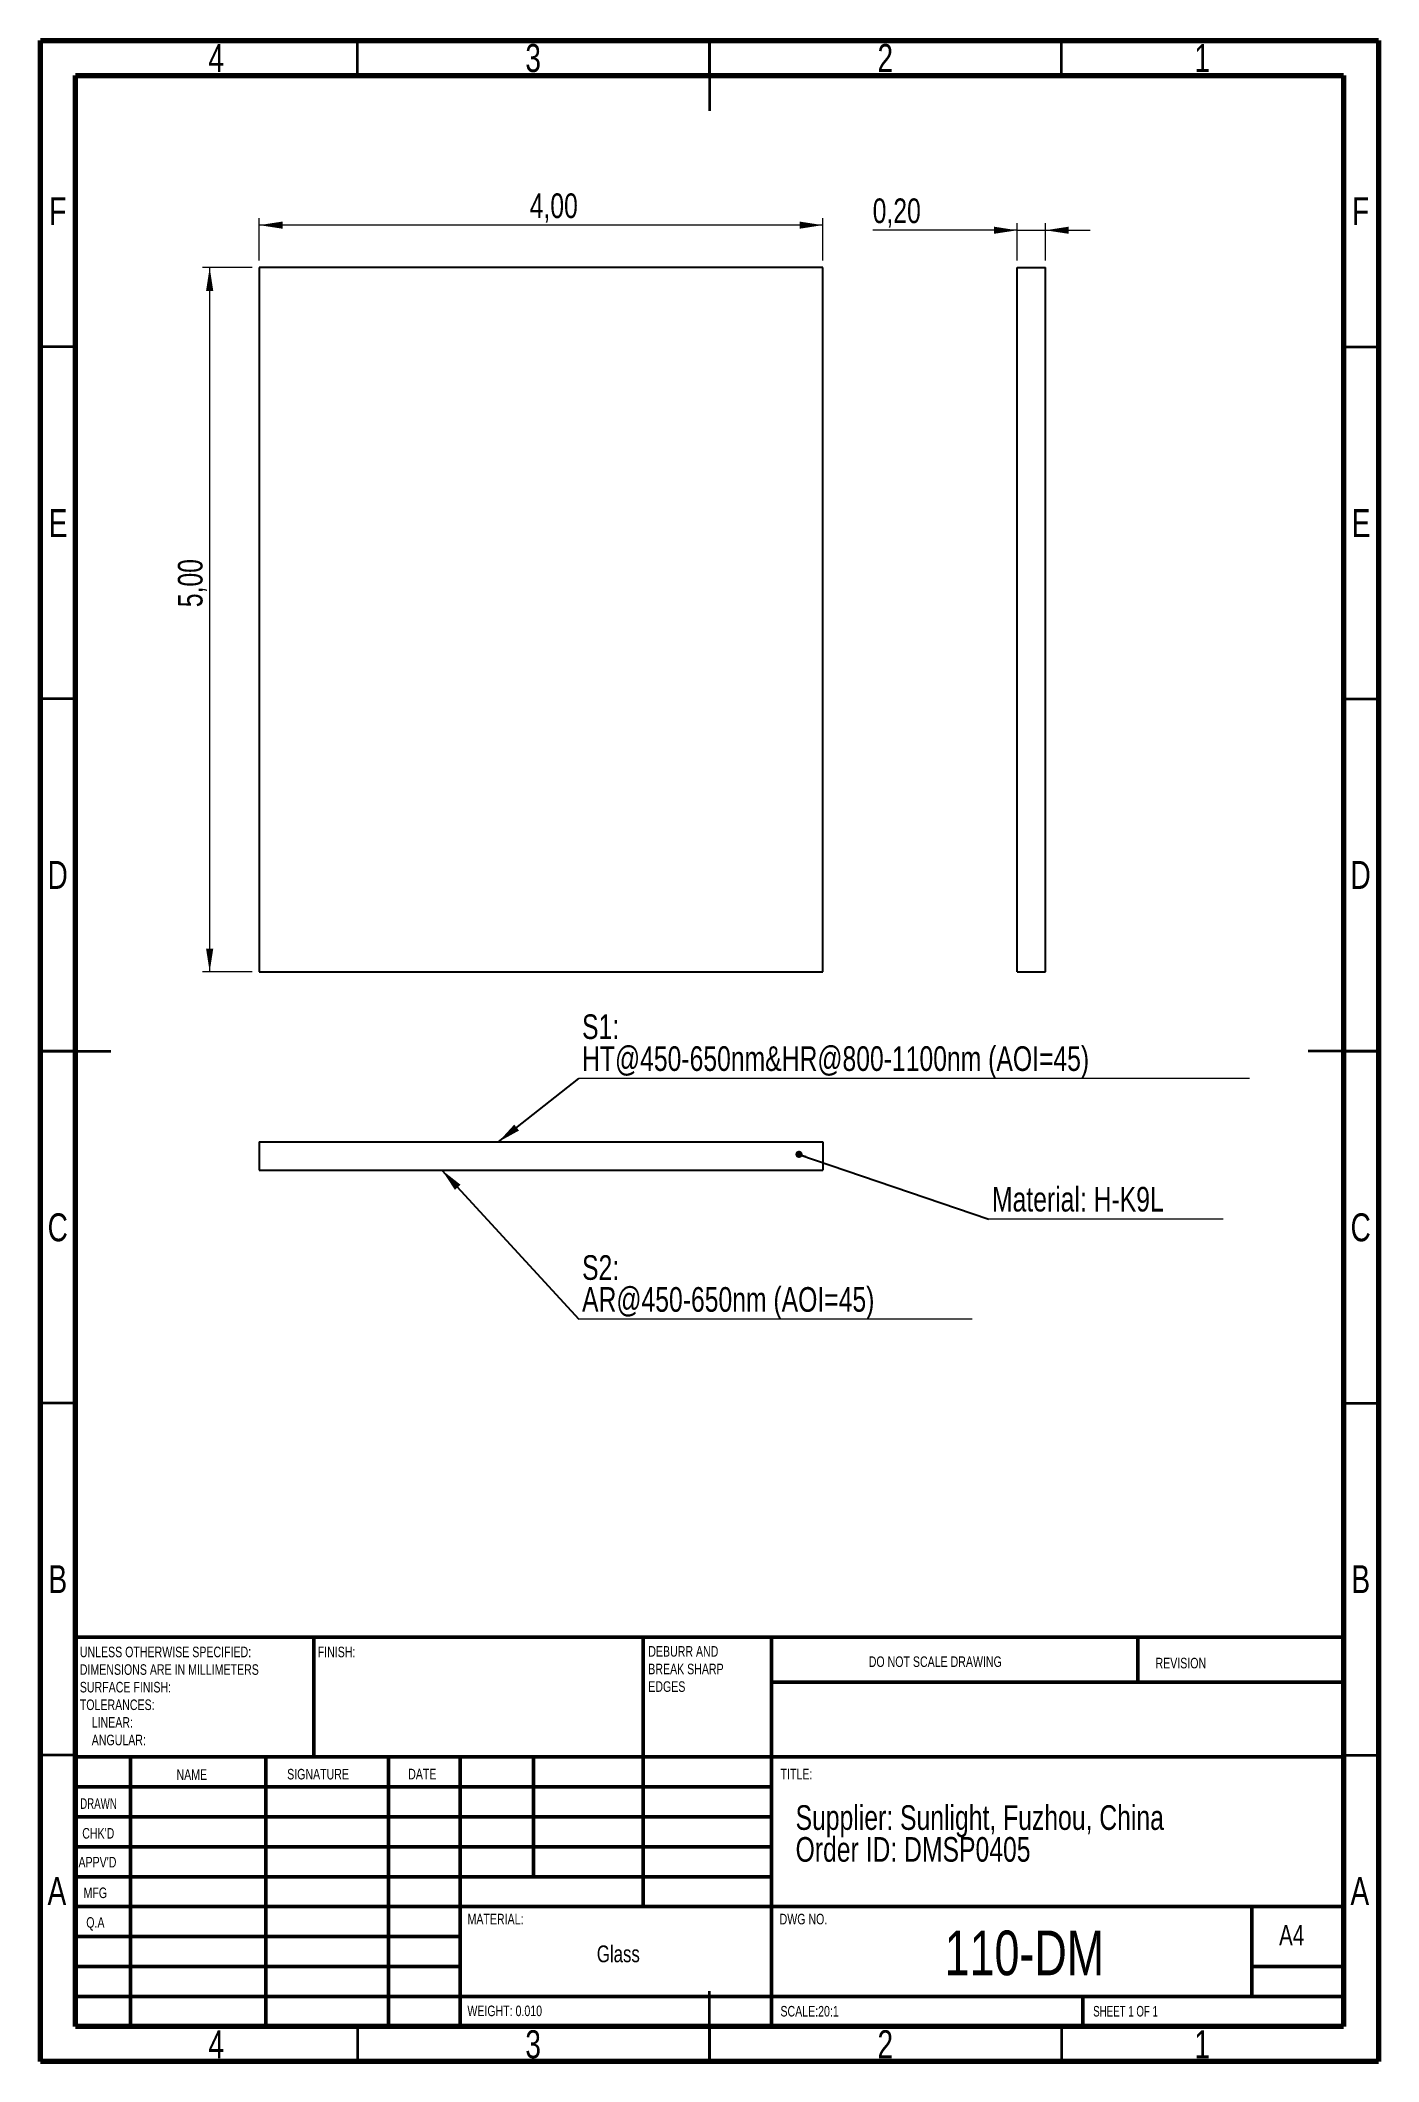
# Model space of a CAD drawing. Header units: millimetres. Extents: x 15 to 205, y 5 to 292.
import ezdxf

# ---------------------------------------------------------------- set-up
doc = ezdxf.new("R2010")
doc.units = ezdxf.units.MM
doc.styles.add('SLDTEXTSTYLE0', font='TXT', dxfattribs={"width": 0.75})
doc.styles.add('SLDTEXTSTYLE1', font='TXT', dxfattribs={"width": 0.686449})
doc.styles.add('SLDTEXTSTYLE2', font='TXT', dxfattribs={"width": 0.6875})
doc.dimstyles.new('SLDDIMSTYLE0', dxfattribs={"dimtxt": 3.5, "dimasz": 3.302, "dimexe": 0, "dimexo": 0.0625, "dimgap": 0.875, "dimtad": 1, "dimlfac": 0.05, "dimrnd": 1e-09, "dimzin": 12, "dimdsep": 46, "dimtxsty": 'SLDTEXTSTYLE0', "dimsah": 1, "dimcen": 0.09, "dimadec": 0, "dimazin": 3, "dimtfac": 1, "dimtofl": 0, "dimtmove": 0, "dimatfit": 3, "dimfxl": 0, "dimfrac": 2, "dimtolj": 1, "dimtzin": 12, "dimarcsym": 0})
doc.dimstyles.new('SLDDIMSTYLE1', dxfattribs={"dimtxt": 3.5, "dimasz": 3.302, "dimexe": 0, "dimexo": 0.0625, "dimgap": 0.875, "dimtad": 1, "dimlfac": 0.05, "dimrnd": 1e-09, "dimdsep": 46, "dimtxsty": 'SLDTEXTSTYLE0', "dimsah": 1, "dimcen": 0.09, "dimadec": 0, "dimazin": 2, "dimtfac": 1, "dimtmove": 0, "dimatfit": 0, "dimfxl": 0, "dimfrac": 2, "dimtolj": 1, "dimtzin": 12, "dimarcsym": 0})
doc.dimstyles.new('SLDDIMSTYLE2', dxfattribs={"dimtxt": 0.18, "dimasz": 3.302, "dimexe": 0, "dimexo": 0.0625, "dimgap": 0, "dimtad": 0, "dimtih": 1, "dimtoh": 1, "dimdec": 0, "dimrnd": 1e-09, "dimzin": 0, "dimdsep": 46, "dimtxsty": 'Standard', "dimsah": 1, "dimcen": 0.09, "dimadec": 0, "dimazin": 0, "dimtfac": 3.302, "dimtdec": 0, "dimtofl": 0, "dimtmove": 0, "dimatfit": 3, "dimfxl": 0, "dimfrac": 2, "dimtolj": 1, "dimtzin": 0, "dimarcsym": 0})
doc.dimstyles.new('SLDDIMSTYLE3', dxfattribs={"dimtxt": 0.18, "dimasz": 1.016, "dimexe": 0, "dimexo": 0.0625, "dimgap": 0, "dimtad": 0, "dimtih": 1, "dimtoh": 1, "dimdec": 0, "dimrnd": 1e-09, "dimzin": 0, "dimdsep": 46, "dimtxsty": 'Standard', "dimblk1": 'DOT', "dimblk2": 'DOT', "dimsah": 1, "dimcen": 0.09, "dimadec": 0, "dimazin": 0, "dimtfac": 1.016, "dimtdec": 0, "dimtofl": 0, "dimtmove": 0, "dimatfit": 3, "dimldrblk": 'DOT', "dimfxl": 0, "dimfrac": 2, "dimtolj": 1, "dimtzin": 0, "dimarcsym": 0})

# ---------------------------------------------------------------- blocks, each defined once
blk = doc.blocks.new('SW_NOTE_0')
at = {"color": 0, "linetype": 'Continuous', "lineweight": 0, "char_height": 3.5, "attachment_point": 1, "style": 'SLDTEXTSTYLE0'}
for s, insert in [('Supplier: Sunlight, Fuzhou, China', (0, 4.51)), ('Order ID: DMSP0405', (0, -0.01))]:
    blk.add_mtext(s, dxfattribs=dict(at, insert=insert))
blk = doc.blocks.new('SW_NOTE_0_1')
at = {"color": 0, "linetype": 'Continuous', "lineweight": 0, "char_height": 1.5, "attachment_point": 1, "style": 'SLDTEXTSTYLE0'}
for s, insert in [('UNLESS OTHERWISE SPECIFIED:', (0, 1.93)), ('DIMENSIONS ARE IN MILLIMETERS', (0, -0.57)), ('TOLERANCES:', (0, -5.57)), ('SURFACE FINISH:', (0, -3.07)), ('LINEAR:', (1.69, -8.07)), ('ANGULAR:', (1.69, -10.57))]:
    blk.add_mtext(s, dxfattribs=dict(at, insert=insert))
blk = doc.blocks.new('SW_NOTE_0_2')
at = {"color": 0, "linetype": 'Continuous', "lineweight": 0, "char_height": 1.5, "attachment_point": 1, "style": 'SLDTEXTSTYLE0'}
for s, insert in [('DEBURR AND', (0, 1.93)), ('BREAK SHARP', (0, -0.57)), ('EDGES', (0, -3.07))]:
    blk.add_mtext(s, dxfattribs=dict(at, insert=insert))
blk = doc.blocks.new('_D')
at = {"color": 7, "linetype": 'Continuous', "lineweight": 0}
for p, q in [((46.08, 260.74), (46.08, 266.77)), ((126.08, 265.77), (46.08, 265.77)), ((126.08, 260.74), (126.08, 266.77))]:
    blk.add_line(p, q, dxfattribs=at)
at = {"color": 7, "linetype": 'Continuous', "lineweight": 18}
for points in [[(46.08, 265.77), (49.38, 265.26), (49.38, 266.28)], [(126.08, 265.77), (122.78, 266.28), (122.78, 265.26)]]:
    blk.add_solid(points, dxfattribs=at)
at = {"color": 7, "linetype": 'Continuous', "lineweight": 18, "insert": (84.47, 270.28), "char_height": 3.5, "attachment_point": 1, "style": 'SLDTEXTSTYLE0'}
blk.add_mtext('4,00', dxfattribs=at)
blk = doc.blocks.new('_D_1')
at = {"color": 7, "linetype": 'Continuous', "lineweight": 0}
for p, q in [((45.08, 259.74), (38.03, 259.74)), ((39.03, 259.74), (39.03, 159.74)), ((45.08, 159.74), (38.03, 159.74))]:
    blk.add_line(p, q, dxfattribs=at)
at = {"color": 7, "linetype": 'Continuous', "lineweight": 18}
for points in [[(39.03, 259.74), (38.52, 256.44), (39.54, 256.44)], [(39.03, 159.74), (39.54, 163.04), (38.52, 163.04)]]:
    blk.add_solid(points, dxfattribs=at)
at = {"color": 7, "linetype": 'Continuous', "lineweight": 18, "insert": (34.52, 211.52), "char_height": 3.5, "attachment_point": 1, "rotation": 90, "style": 'SLDTEXTSTYLE0'}
blk.add_mtext('5,00', dxfattribs=at)
blk = doc.blocks.new('_D_2')
at = {"color": 7, "linetype": 'Continuous', "lineweight": 0}
for p, q in [((153.69, 265.04), (133.17, 265.04)), ((153.69, 260.74), (153.69, 266.04)), ((153.69, 265.04), (157.69, 265.04)), ((157.69, 260.74), (157.69, 266.04)), ((157.69, 265.04), (164.04, 265.04))]:
    blk.add_line(p, q, dxfattribs=at)
at = {"color": 7, "linetype": 'Continuous', "lineweight": 18}
for points in [[(153.69, 265.04), (150.39, 265.55), (150.39, 264.54)], [(157.69, 265.04), (160.99, 264.54), (160.99, 265.55)]]:
    blk.add_solid(points, dxfattribs=at)
at = {"color": 7, "linetype": 'Continuous', "lineweight": 18, "insert": (133.17, 269.56), "char_height": 3.5, "attachment_point": 1, "style": 'SLDTEXTSTYLE0'}
blk.add_mtext('0,20', dxfattribs=at)
blk = doc.blocks.new('SW_NOTE_0_3')
at = {"color": 0, "linetype": 'Continuous', "lineweight": 0}
blk.add_line((95.21, 0), (0, 0), dxfattribs=at)
at = {"color": 0, "linetype": 'Continuous', "lineweight": 0, "char_height": 3.5, "attachment_point": 1, "style": 'SLDTEXTSTYLE0'}
for s, insert in [('S1:', (0.45, 9.11)), ('HT@450-650nm&HR@800-1100nm (AOI=45)', (0.45, 4.58))]:
    blk.add_mtext(s, dxfattribs=dict(at, insert=insert))
blk = doc.blocks.new('SW_NOTE_0_4')
at = {"color": 0, "linetype": 'Continuous', "lineweight": 0}
blk.add_line((55.84, 0), (0, 0), dxfattribs=at)
at = {"color": 0, "linetype": 'Continuous', "lineweight": 0, "char_height": 3.5, "attachment_point": 1, "style": 'SLDTEXTSTYLE0'}
for s, insert in [('S2:', (0.45, 9.1)), ('AR@450-650nm (AOI=45)', (0.45, 4.57))]:
    blk.add_mtext(s, dxfattribs=dict(at, insert=insert))
blk = doc.blocks.new('SW_NOTE_0_5')
at = {"color": 0, "linetype": 'Continuous', "lineweight": 0}
blk.add_line((33.29, 0), (0, 0), dxfattribs=at)
at = {"color": 0, "linetype": 'Continuous', "lineweight": 0, "insert": (0.45, 4.59), "char_height": 3.5, "attachment_point": 1, "style": 'SLDTEXTSTYLE0'}
blk.add_mtext('Material: H-K9L', dxfattribs=at)
blk = doc.blocks.new('_Dot')
at = {"color": 0, "linetype": 'ByBlock', "lineweight": -2}
blk.add_line((-0.5, 0), (-1, 0), dxfattribs=at)
at = {"color": 0, "linetype": 'ByBlock', "const_width": 0.5}
blk.add_lwpolyline([(-0.25, 0, 1), (0.25, 0, 1)], format="xyb", close=True, dxfattribs=at)

msp = doc.modelspace()

# ---------------------------------------------------------------- linework, layer by layer
at = {"color": 7, "linetype": 'Continuous', "lineweight": 70}
for p, q in [((15, 5), (15, 292)), ((15, 292), (205, 292)), ((205, 292), (205, 5)), ((20, 10), (20, 287)), ((20, 287), (200, 287)), ((200, 287), (200, 10)), ((200, 10), (20, 10)), ((205, 5), (15, 5))]:
    msp.add_line(p, q, dxfattribs=at)
at = {"color": 7, "linetype": 'Continuous', "lineweight": 35}
for p, q in [((60, 287), (60, 292)), ((110, 292), (110, 282)), ((110, 287), (110, 292)), ((160, 287), (160, 292)), ((20, 248.5), (15, 248.5)), ((200, 248.5), (205, 248.5)), ((20, 198.5), (15, 198.5)), ((200, 198.5), (205, 198.5)), ((15, 148.5), (25, 148.5)), ((20, 148.5), (15, 148.5)), ((205, 148.5), (195, 148.5)), ((200, 148.5), (205, 148.5)), ((20, 98.5), (15, 98.5)), ((200, 98.5), (205, 98.5)), ((20, 48.5), (15, 48.5)), ((200, 48.5), (205, 48.5)), ((110, 5), (110, 15)), ((60, 10), (60, 5)), ((110, 10), (110, 5)), ((160, 10), (160, 5))]:
    msp.add_line(p, q, dxfattribs=at)
at = {"color": 7, "linetype": 'Continuous', "lineweight": 25}
for p, q in [((46.081, 259.743), (46.081, 159.743)), ((126.081, 259.743), (46.081, 259.743)), ((126.081, 159.743), (126.081, 259.743)), ((153.692, 159.743), (153.692, 259.743)), ((153.692, 259.743), (157.692, 259.743)), ((157.692, 159.743), (157.692, 259.743)), ((46.081, 159.743), (126.081, 159.743)), ((153.692, 159.743), (157.692, 159.743)), ((46.081, 135.583), (126.081, 135.583)), ((46.081, 135.583), (46.081, 131.583)), ((126.081, 135.583), (126.081, 131.583)), ((46.081, 131.583), (126.081, 131.583))]:
    msp.add_line(p, q, dxfattribs=at)
at = {"color": 7, "linetype": 'Continuous', "lineweight": 50}
for p, q in [((20, 65.25), (200, 65.25)), ((20, 65.25), (20, 10)), ((53.8, 48.25), (53.8, 65.25)), ((100.6, 65.25), (100.6, 27)), ((118.8, 65.25), (118.8, 10)), ((170.8, 58.875), (170.8, 65.25)), ((200, 58.875), (118.8, 58.875)), ((200, 48.25), (20, 48.25)), ((27.8, 48.25), (27.8, 10)), ((46.991, 48.25), (46.991, 10)), ((64.399, 48.25), (64.399, 10)), ((74.6, 10), (74.6, 48.25)), ((85, 31.25), (85, 48.25)), ((118.8, 44), (20, 44)), ((118.8, 39.75), (20, 39.75)), ((118.8, 35.5), (20, 35.5)), ((118.8, 31.25), (20, 31.25)), ((74.6, 27), (20, 27)), ((74.6, 27), (200, 27)), ((187, 14.25), (187, 27)), ((74.6, 22.75), (20, 22.75)), ((74.6, 18.5), (20, 18.5)), ((200, 18.5), (187, 18.5)), ((20, 14.25), (200, 14.25)), ((163, 10), (163, 14.25))]:
    msp.add_line(p, q, dxfattribs=at)

# ---------------------------------------------------------------- block references
at = {"color": 7, "linetype": 'Continuous', "lineweight": 0}
for name, p in [('SW_NOTE_0_3', (91.454, 144.592)), ('SW_NOTE_0_5', (149.66, 124.618)), ('SW_NOTE_0_4', (91.454, 110.404)), ('SW_NOTE_0_1', (20.594, 61.987)), ('SW_NOTE_0_2', (101.309, 62.069)), ('SW_NOTE_0', (122.221, 36.89))]:
    msp.add_blockref(name, p, dxfattribs=at)

# ---------------------------------------------------------------- texts
for s, insert, char_height, attachment_point, style in [('4', (39.96, 291.487), 3.969, 2, 'SLDTEXTSTYLE0'), ('3', (84.96, 291.487), 3.969, 2, 'SLDTEXTSTYLE0'), ('2', (134.96, 291.487), 3.969, 2, 'SLDTEXTSTYLE0'), ('1', (179.96, 291.487), 3.969, 2, 'SLDTEXTSTYLE0'), ('F', (17.458, 269.737), 3.969, 2, 'SLDTEXTSTYLE0'), ('F', (202.458, 269.737), 3.969, 2, 'SLDTEXTSTYLE0'), ('E', (17.508, 225.447), 3.969, 2, 'SLDTEXTSTYLE0'), ('E', (202.508, 225.447), 3.969, 2, 'SLDTEXTSTYLE0'), ('D', (17.453, 175.487), 3.969, 2, 'SLDTEXTSTYLE0'), ('D', (202.453, 175.487), 3.969, 2, 'SLDTEXTSTYLE0'), ('C', (17.459, 125.447), 3.969, 2, 'SLDTEXTSTYLE0'), ('C', (202.459, 125.447), 3.969, 2, 'SLDTEXTSTYLE0'), ('B', (17.471, 75.487), 3.969, 2, 'SLDTEXTSTYLE0'), ('B', (202.471, 75.487), 3.969, 2, 'SLDTEXTSTYLE0'), ('FINISH:', (54.371, 63.919), 1.5, 1, 'SLDTEXTSTYLE0'), ('DO NOT SCALE DRAWING', (132.615, 62.533), 1.5, 1, 'SLDTEXTSTYLE0'), ('REVISION', (173.328, 62.335), 1.5, 1, 'SLDTEXTSTYLE0'), ('NAME', (34.322, 46.501), 1.5, 1, 'SLDTEXTSTYLE0'), ('SIGNATURE', (50.034, 46.562), 1.5, 1, 'SLDTEXTSTYLE0'), ('DATE', (67.215, 46.576), 1.5, 1, 'SLDTEXTSTYLE0'), ('TITLE:', (120.09, 46.576), 1.5, 1, 'SLDTEXTSTYLE0'), ('DRAWN', (20.643, 42.385), 1.5, 1, 'SLDTEXTSTYLE1'), ("CHK'D", (20.939, 38.162), 1.5, 1, 'SLDTEXTSTYLE0'), ("APPV'D", (20.402, 34.066), 1.5, 1, 'SLDTEXTSTYLE0'), ('A', (17.34, 31.197), 3.969, 2, 'SLDTEXTSTYLE0'), ('MFG', (21.124, 29.716), 1.5, 1, 'SLDTEXTSTYLE0'), ('A', (202.34, 31.197), 3.969, 2, 'SLDTEXTSTYLE0'), ('MATERIAL:', (75.646, 25.986), 1.5, 1, 'SLDTEXTSTYLE0'), ('DWG NO.', (119.953, 25.986), 1.5, 1, 'SLDTEXTSTYLE0'), ('Q.A', (21.509, 25.505), 1.5, 1, 'SLDTEXTSTYLE0'), ('110-DM', (154.71, 23.607), 6.35, 2, 'SLDTEXTSTYLE0'), ('A4', (190.871, 24.406), 2.9104, 1, 'SLDTEXTSTYLE0'), ('Glass', (97.053, 21.486), 2.3813, 2, 'SLDTEXTSTYLE0'), ('WEIGHT: 0.010', (75.618, 12.949), 1.4986, 1, 'SLDTEXTSTYLE0'), ('SCALE:20:1', (120.074, 12.9), 1.5, 1, 'SLDTEXTSTYLE0'), ('SHEET 1 OF 1', (164.478, 12.9), 1.5, 1, 'SLDTEXTSTYLE2'), ('4', (39.96, 9.447), 3.969, 2, 'SLDTEXTSTYLE0'), ('3', (84.96, 9.447), 3.969, 2, 'SLDTEXTSTYLE0'), ('2', (134.96, 9.447), 3.969, 2, 'SLDTEXTSTYLE0'), ('1', (179.96, 9.447), 3.969, 2, 'SLDTEXTSTYLE0')]:
    msp.add_mtext(s, dxfattribs=dict(at, insert=insert, char_height=char_height, attachment_point=attachment_point, style=style))

# ---------------------------------------------------------------- dimensions: what is measured, and where the dimension line sits
at = {"color": 7, "linetype": 'Continuous', "lineweight": 18}
for base, p1, p2, dimstyle, picture, middle in [((46.081, 265.771), (126.081, 259.743), (46.081, 259.743), 'SLDDIMSTYLE0', '_D', (88.992, 265.771)), ((157.692, 265.043), (153.692, 259.743), (157.692, 259.743), 'SLDDIMSTYLE1', '_D_2', (137.692, 265.043))]:
    dim = msp.add_linear_dim(base=base, p1=p1, p2=p2, dimstyle=dimstyle, dxfattribs=at)
    dim.commit()
    dim.dimension.update_dxf_attribs({"geometry": picture, "text_midpoint": middle, "dimtype": 160})
dim = msp.add_linear_dim(base=(39.027, 159.743), p1=(46.081, 259.743), p2=(46.081, 159.743), angle=90, dimstyle='SLDDIMSTYLE0', dxfattribs=at)
dim.commit()
dim.dimension.update_dxf_attribs({"geometry": '_D_1', "text_midpoint": (39.027, 216.049), "dimtype": 160})

# ---------------------------------------------------------------- leaders
at = {"color": 7, "linetype": 'Continuous', "lineweight": 0}
for points, dimstyle in [([(80.018, 135.583), (91.454, 144.592)], 'SLDDIMSTYLE2'), ([(122.706, 133.826), (149.66, 124.618)], 'SLDDIMSTYLE3'), ([(72.014, 131.583), (91.454, 110.404)], 'SLDDIMSTYLE2')]:
    msp.add_leader(points, dimstyle=dimstyle, dxfattribs=at)

doc.saveas('drawing.dxf')
